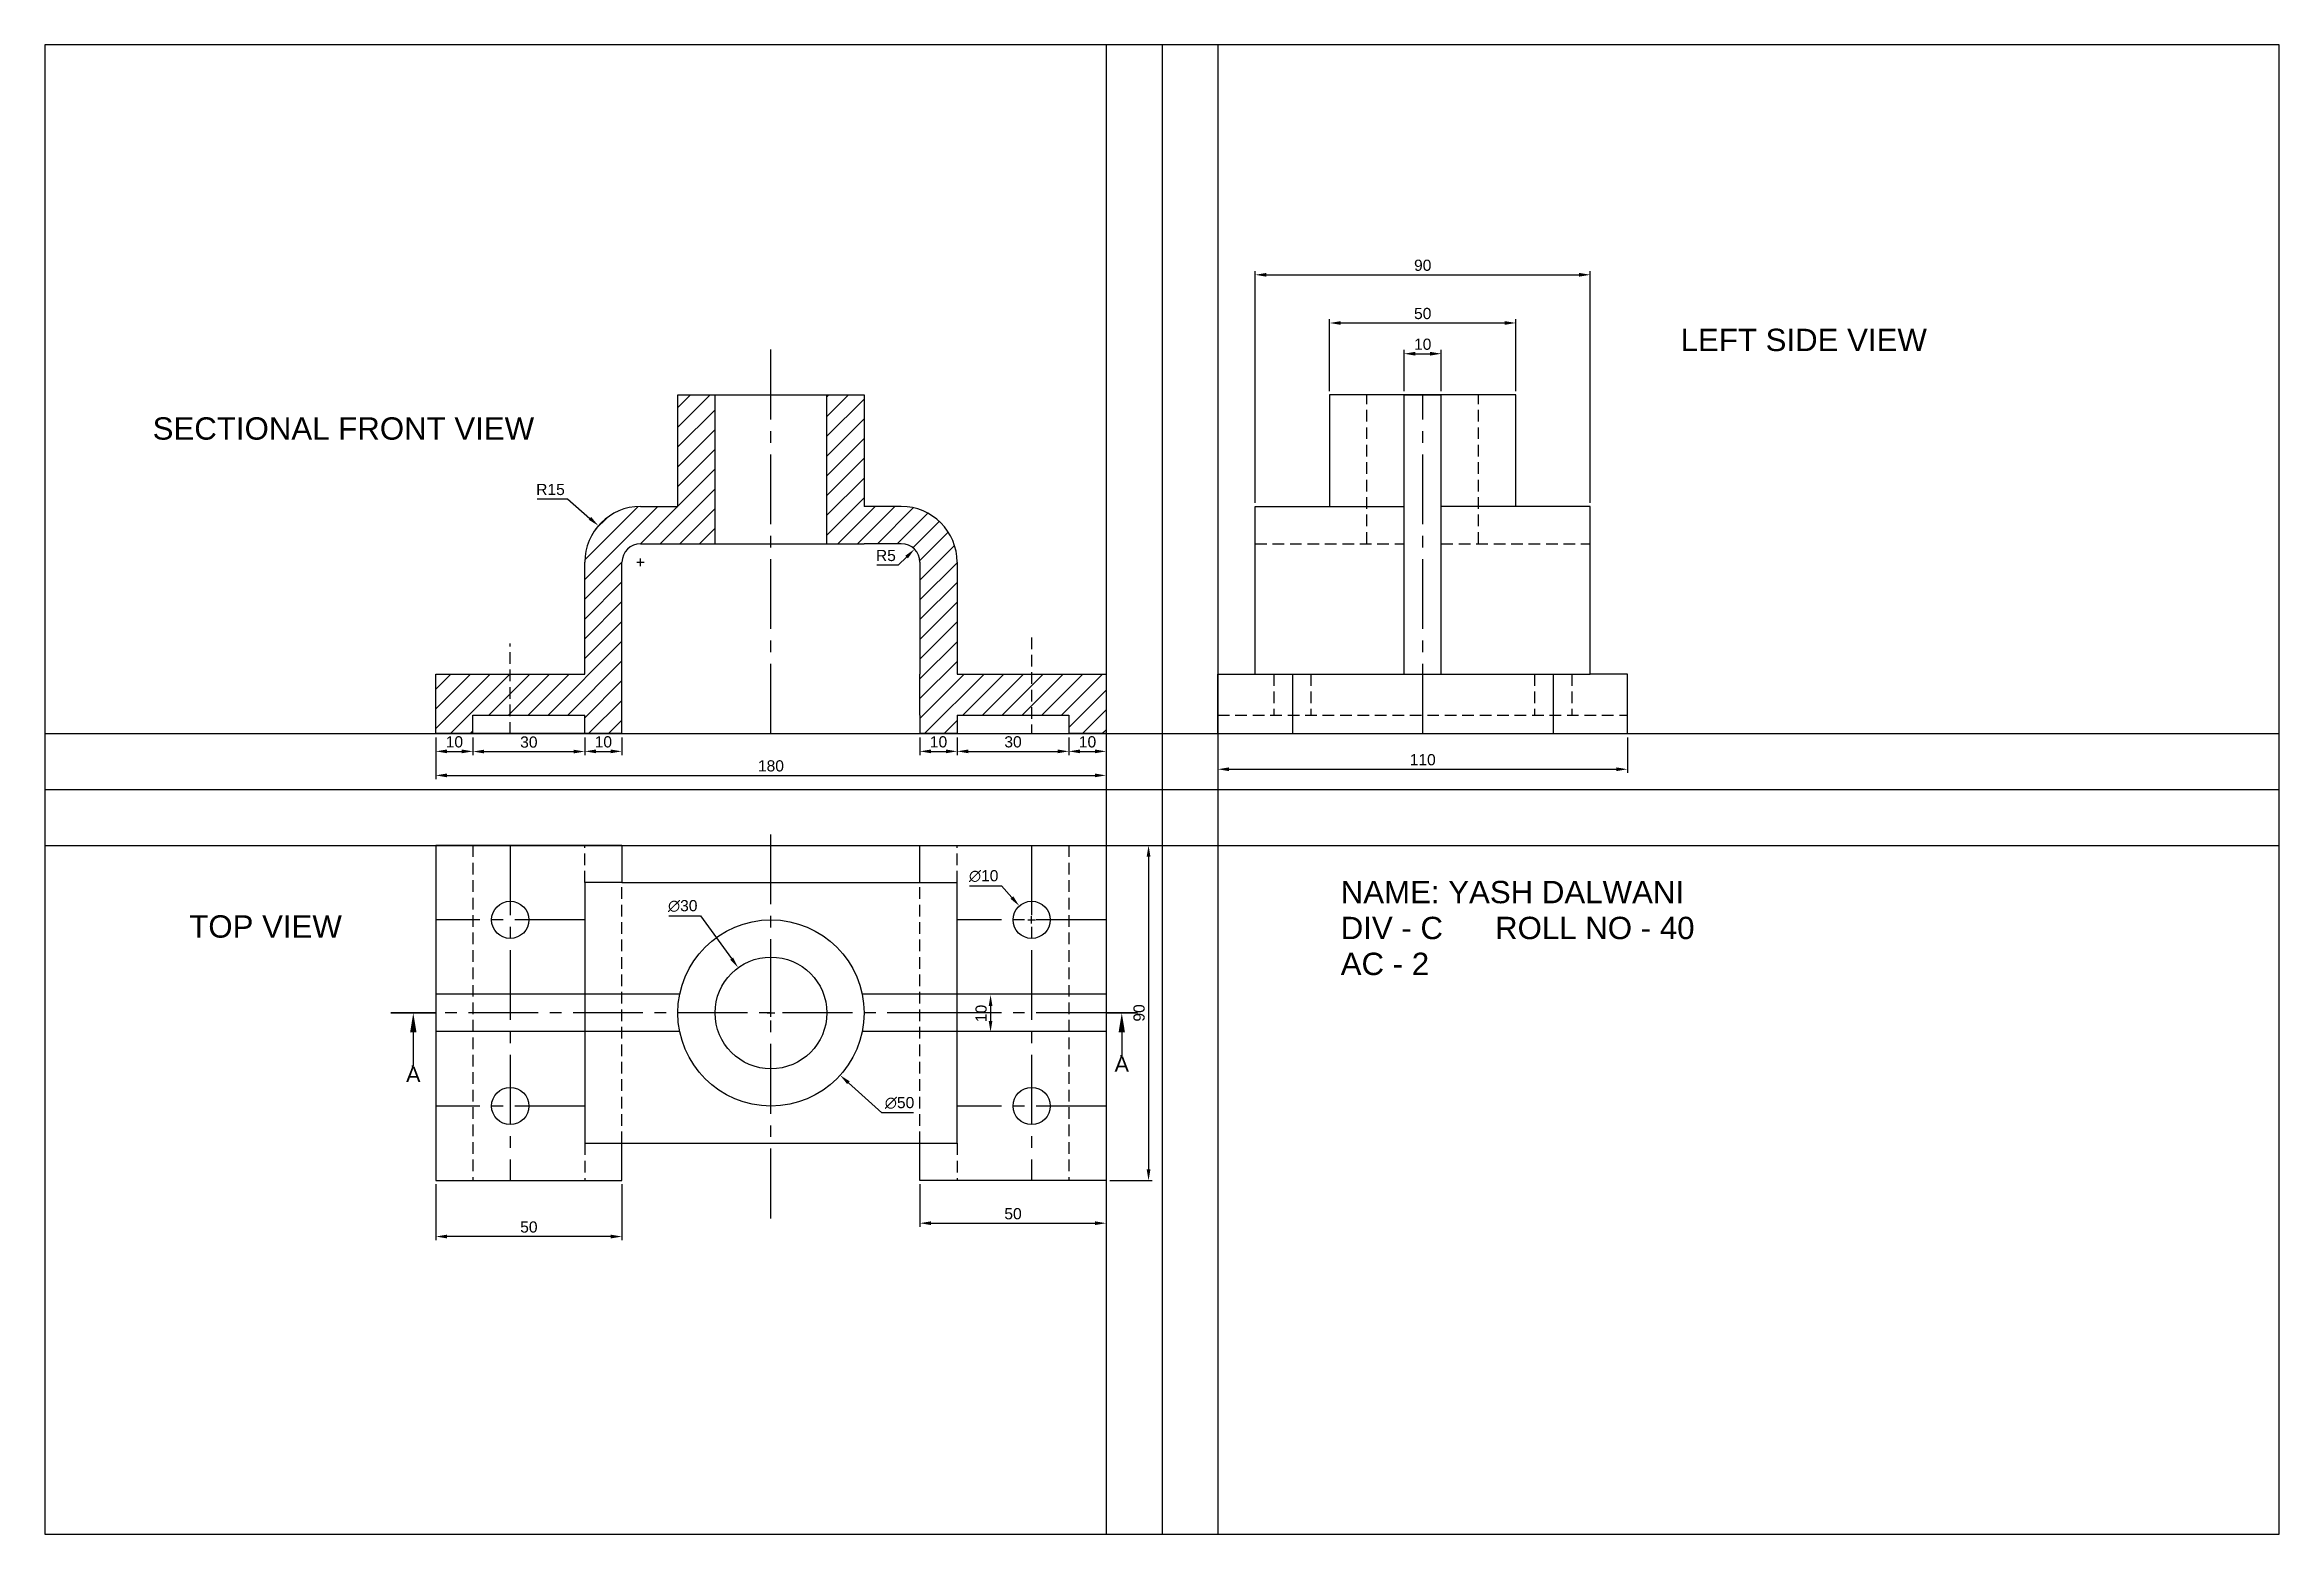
# Model space of a CAD drawing. Header units: millimetres. Extents: x 0 to 600, y 0 to 400.
import ezdxf
from ezdxf import colors
from ezdxf.entities.mleader import LeaderData, LeaderLine
from ezdxf.math import Vec2, Vec3

# ---------------------------------------------------------------- set-up
doc = ezdxf.new("R2010")
doc.units = ezdxf.units.MM
doc.header["$LTSCALE"] = 5
doc.header["$MEASUREMENT"] = 0
doc.linetypes.add('CENTER2', pattern=[1.125, 0.75, -0.125, 0.125, -0.125])
doc.linetypes.add('HIDDEN2', pattern=[0.1875, 0.125, -0.0625])
for name, color, linetype in [('Centre Line', 150, 'CENTER2'), ('Construction', 253, 'Continuous'), ('Dimension', 3, 'Continuous'), ('Hidden', 254, 'HIDDEN2')]:
    doc.layers.add(name, color=color, linetype=linetype)
doc.styles.get("Standard").update_dxf_attribs({"font": 'arial.ttf'})
doc.dimstyles.get("Standard").update_dxf_attribs({"dimtxt": 3, "dimasz": 3, "dimexe": 1, "dimexo": 1, "dimgap": 1, "dimtad": 1, "dimtoh": 1, "dimdec": 0, "dimzin": 0, "dimdsep": 46, "dimtxsty": 'Standard', "dimcen": 1, "dimadec": 0, "dimazin": 0, "dimtfac": 1, "dimtdec": 0, "dimtofl": 0, "dimtmove": 0, "dimatfit": 3, "dimfxl": 1, "dimtolj": 1, "dimtzin": 0, "dimarcsym": 0})

# ---------------------------------------------------------------- blocks, each defined once
blk = doc.blocks.new('*D1')
at = {"layer": 'Defpoints', "color": 0, "ltscale": 5, "transparency": 16777216}
for p in [(105, 215), (115, 215), (115, 210.24)]:
    blk.add_point(p, dxfattribs=at)
at = {"layer": 'Dimension', "color": 0, "lineweight": -2, "ltscale": 5, "transparency": 16777216}
for p, q in [((105, 214), (105, 209.24)), ((108, 210.24), (112, 210.24)), ((115, 214), (115, 209.24))]:
    blk.add_line(p, q, dxfattribs=at)
at = {"layer": 'Dimension', "color": 0, "ltscale": 5, "transparency": 16777216}
for points in [[(108, 210.74), (108, 209.74), (105, 210.24)], [(112, 210.74), (112, 209.74), (115, 210.24)]]:
    blk.add_solid(points, dxfattribs=at)
at = {"layer": 'Dimension', "color": 0, "ltscale": 5, "transparency": 16777216, "insert": (110, 212.78), "char_height": 3, "attachment_point": 5}
blk.add_mtext('\\A1;10', dxfattribs=at)
blk = doc.blocks.new('*D2')
at = {"layer": 'Defpoints', "color": 0, "ltscale": 5, "transparency": 16777216}
for p in [(115, 215), (145, 215), (145, 210.19)]:
    blk.add_point(p, dxfattribs=at)
at = {"layer": 'Dimension', "color": 0, "lineweight": -2, "ltscale": 5, "transparency": 16777216}
for p, q in [((115, 214), (115, 209.19)), ((118, 210.19), (142, 210.19)), ((145, 214), (145, 209.19))]:
    blk.add_line(p, q, dxfattribs=at)
at = {"layer": 'Dimension', "color": 0, "ltscale": 5, "transparency": 16777216}
for points in [[(118, 210.69), (118, 209.69), (115, 210.19)], [(142, 210.69), (142, 209.69), (145, 210.19)]]:
    blk.add_solid(points, dxfattribs=at)
at = {"layer": 'Dimension', "color": 0, "ltscale": 5, "transparency": 16777216, "insert": (130, 212.72), "char_height": 3, "attachment_point": 5}
blk.add_mtext('\\A1;30', dxfattribs=at)
blk = doc.blocks.new('*D3')
at = {"layer": 'Defpoints', "color": 0, "ltscale": 5, "transparency": 16777216}
for p in [(145, 215), (155, 215), (155, 210.24)]:
    blk.add_point(p, dxfattribs=at)
at = {"layer": 'Dimension', "color": 0, "lineweight": -2, "ltscale": 5, "transparency": 16777216}
for p, q in [((145, 214), (145, 209.24)), ((148, 210.24), (152, 210.24)), ((155, 214), (155, 209.24))]:
    blk.add_line(p, q, dxfattribs=at)
at = {"layer": 'Dimension', "color": 0, "ltscale": 5, "transparency": 16777216}
for points in [[(148, 210.74), (148, 209.74), (145, 210.24)], [(152, 210.74), (152, 209.74), (155, 210.24)]]:
    blk.add_solid(points, dxfattribs=at)
at = {"layer": 'Dimension', "color": 0, "ltscale": 5, "transparency": 16777216, "insert": (150, 212.78), "char_height": 3, "attachment_point": 5}
blk.add_mtext('\\A1;10', dxfattribs=at)
blk = doc.blocks.new('*D4')
at = {"layer": 'Defpoints', "color": 0, "ltscale": 5, "transparency": 16777216}
for p in [(235, 215), (245, 215), (245, 210.24)]:
    blk.add_point(p, dxfattribs=at)
at = {"layer": 'Dimension', "color": 0, "lineweight": -2, "ltscale": 5, "transparency": 16777216}
for p, q in [((235, 214), (235, 209.24)), ((238, 210.24), (242, 210.24)), ((245, 214), (245, 209.24))]:
    blk.add_line(p, q, dxfattribs=at)
at = {"layer": 'Dimension', "color": 0, "ltscale": 5, "transparency": 16777216}
for points in [[(238, 210.74), (238, 209.74), (235, 210.24)], [(242, 210.74), (242, 209.74), (245, 210.24)]]:
    blk.add_solid(points, dxfattribs=at)
at = {"layer": 'Dimension', "color": 0, "ltscale": 5, "transparency": 16777216, "insert": (240, 212.78), "char_height": 3, "attachment_point": 5}
blk.add_mtext('\\A1;10', dxfattribs=at)
blk = doc.blocks.new('*D5')
at = {"layer": 'Defpoints', "color": 0, "ltscale": 5, "transparency": 16777216}
for p in [(245, 215), (275, 215), (275, 210.24)]:
    blk.add_point(p, dxfattribs=at)
at = {"layer": 'Dimension', "color": 0, "lineweight": -2, "ltscale": 5, "transparency": 16777216}
for p, q in [((245, 214), (245, 209.24)), ((248, 210.24), (272, 210.24)), ((275, 214), (275, 209.24))]:
    blk.add_line(p, q, dxfattribs=at)
at = {"layer": 'Dimension', "color": 0, "ltscale": 5, "transparency": 16777216}
for points in [[(248, 210.74), (248, 209.74), (245, 210.24)], [(272, 210.74), (272, 209.74), (275, 210.24)]]:
    blk.add_solid(points, dxfattribs=at)
at = {"layer": 'Dimension', "color": 0, "ltscale": 5, "transparency": 16777216, "insert": (260, 212.78), "char_height": 3, "attachment_point": 5}
blk.add_mtext('\\A1;30', dxfattribs=at)
blk = doc.blocks.new('*D6')
at = {"layer": 'Defpoints', "color": 0, "ltscale": 5, "transparency": 16777216}
for p in [(275, 215), (285, 215), (285, 210.24)]:
    blk.add_point(p, dxfattribs=at)
at = {"layer": 'Dimension', "color": 0, "lineweight": -2, "ltscale": 5, "transparency": 16777216}
for p, q in [((275, 214), (275, 209.24)), ((278, 210.24), (282, 210.24)), ((285, 214), (285, 209.24))]:
    blk.add_line(p, q, dxfattribs=at)
at = {"layer": 'Dimension', "color": 0, "ltscale": 5, "transparency": 16777216}
for points in [[(278, 210.74), (278, 209.74), (275, 210.24)], [(282, 210.74), (282, 209.74), (285, 210.24)]]:
    blk.add_solid(points, dxfattribs=at)
at = {"layer": 'Dimension', "color": 0, "ltscale": 5, "transparency": 16777216, "insert": (280, 212.78), "char_height": 3, "attachment_point": 5}
blk.add_mtext('\\A1;10', dxfattribs=at)
blk = doc.blocks.new('*D7')
at = {"layer": 'Defpoints', "color": 0, "ltscale": 5, "transparency": 16777216}
for p in [(105, 215), (285, 215), (285, 203.79)]:
    blk.add_point(p, dxfattribs=at)
at = {"layer": 'Dimension', "color": 0, "lineweight": -2, "ltscale": 5, "transparency": 16777216}
for p, q in [((105, 214), (105, 202.79)), ((285, 214), (285, 202.79)), ((108, 203.79), (282, 203.79))]:
    blk.add_line(p, q, dxfattribs=at)
at = {"layer": 'Dimension', "color": 0, "ltscale": 5, "transparency": 16777216}
for points in [[(108, 204.29), (108, 203.29), (105, 203.79)], [(282, 204.29), (282, 203.29), (285, 203.79)]]:
    blk.add_solid(points, dxfattribs=at)
at = {"layer": 'Dimension', "color": 0, "ltscale": 5, "transparency": 16777216, "insert": (195, 206.33), "char_height": 3, "attachment_point": 5}
blk.add_mtext('\\A1;180', dxfattribs=at)
blk = doc.blocks.new('*D8')
at = {"layer": 'Defpoints', "color": 0, "ltscale": 5, "transparency": 16777216}
for p in [(233.54, 264.54), (230, 261)]:
    blk.add_point(p, dxfattribs=at)
at = {"layer": 'Dimension', "color": 0, "lineweight": -2, "ltscale": 5, "transparency": 16777216}
for p, q in [((223.43, 260.29), (229.29, 260.29)), ((229.29, 260.29), (231.41, 262.41))]:
    blk.add_line(p, q, dxfattribs=at)
at = {"layer": 'Dimension', "color": 0, "ltscale": 5, "transparency": 16777216}
blk.add_solid([(231.06, 262.77), (231.77, 262.06), (233.54, 264.54)], dxfattribs=at)
at = {"layer": 'Dimension', "color": 0, "ltscale": 5, "transparency": 16777216, "insert": (225.86, 262.82), "char_height": 3, "attachment_point": 5}
blk.add_mtext('\\A1;R5', dxfattribs=at)
blk = doc.blocks.new('*D9')
at = {"layer": 'Defpoints', "color": 0, "ltscale": 5, "transparency": 16777216}
for p in [(148.67, 270.83), (160, 261)]:
    blk.add_point(p, dxfattribs=at)
at = {"layer": 'Dimension', "color": 0, "lineweight": -2, "ltscale": 5, "transparency": 16777216}
for p, q in [((132.21, 278.02), (140.4, 278.02)), ((140.4, 278.02), (146.41, 272.8)), ((159, 261), (161, 261)), ((160, 260), (160, 262))]:
    blk.add_line(p, q, dxfattribs=at)
at = {"layer": 'Dimension', "color": 0, "ltscale": 5, "transparency": 16777216}
blk.add_solid([(146.74, 273.18), (146.08, 272.42), (148.67, 270.83)], dxfattribs=at)
at = {"layer": 'Dimension', "color": 0, "ltscale": 5, "transparency": 16777216, "insert": (135.81, 280.55), "char_height": 3, "attachment_point": 5}
blk.add_mtext('\\A1;R15', dxfattribs=at)
blk = doc.blocks.new('*D10')
at = {"layer": 'Defpoints', "color": 0, "ltscale": 5, "transparency": 16777216}
for p in [(315, 215), (425, 215), (425, 205.44)]:
    blk.add_point(p, dxfattribs=at)
at = {"layer": 'Dimension', "color": 0, "lineweight": -2, "ltscale": 5, "transparency": 16777216}
for p, q in [((315, 214), (315, 204.44)), ((425, 214), (425, 204.44)), ((318, 205.44), (422, 205.44))]:
    blk.add_line(p, q, dxfattribs=at)
at = {"layer": 'Dimension', "color": 0, "ltscale": 5, "transparency": 16777216}
for points in [[(318, 205.94), (318, 204.94), (315, 205.44)], [(422, 205.94), (422, 204.94), (425, 205.44)]]:
    blk.add_solid(points, dxfattribs=at)
at = {"layer": 'Dimension', "color": 0, "ltscale": 5, "transparency": 16777216, "insert": (370, 207.98), "char_height": 3, "attachment_point": 5}
blk.add_mtext('\\A1;110', dxfattribs=at)
blk = doc.blocks.new('*D12')
at = {"layer": 'Defpoints', "color": 0, "ltscale": 5, "transparency": 16777216}
for p in [(415, 338.21), (325, 276), (415, 276)]:
    blk.add_point(p, dxfattribs=at)
at = {"layer": 'Dimension', "color": 0, "lineweight": -2, "ltscale": 5, "transparency": 16777216}
for p, q in [((325, 277), (325, 339.21)), ((328, 338.21), (412, 338.21)), ((415, 277), (415, 339.21))]:
    blk.add_line(p, q, dxfattribs=at)
at = {"layer": 'Dimension', "color": 0, "ltscale": 5, "transparency": 16777216}
for points in [[(328, 338.71), (328, 337.71), (325, 338.21)], [(412, 338.71), (412, 337.71), (415, 338.21)]]:
    blk.add_solid(points, dxfattribs=at)
at = {"layer": 'Dimension', "color": 0, "ltscale": 5, "transparency": 16777216, "insert": (370, 340.75), "char_height": 3, "attachment_point": 5}
blk.add_mtext('\\A1;90', dxfattribs=at)
blk = doc.blocks.new('*D13')
at = {"layer": 'Defpoints', "color": 0, "ltscale": 5, "transparency": 16777216}
for p in [(395, 325.27), (345, 306), (395, 306)]:
    blk.add_point(p, dxfattribs=at)
at = {"layer": 'Dimension', "color": 0, "lineweight": -2, "ltscale": 5, "transparency": 16777216}
for p, q in [((345, 307), (345, 326.27)), ((348, 325.27), (392, 325.27)), ((395, 307), (395, 326.27))]:
    blk.add_line(p, q, dxfattribs=at)
at = {"layer": 'Dimension', "color": 0, "ltscale": 5, "transparency": 16777216}
for points in [[(348, 325.77), (348, 324.77), (345, 325.27)], [(392, 325.77), (392, 324.77), (395, 325.27)]]:
    blk.add_solid(points, dxfattribs=at)
at = {"layer": 'Dimension', "color": 0, "ltscale": 5, "transparency": 16777216, "insert": (370, 327.8), "char_height": 3, "attachment_point": 5}
blk.add_mtext('\\A1;50', dxfattribs=at)
blk = doc.blocks.new('*D14')
at = {"layer": 'Defpoints', "color": 0, "ltscale": 5, "transparency": 16777216}
for p in [(375, 317.02), (365, 306), (375, 306)]:
    blk.add_point(p, dxfattribs=at)
at = {"layer": 'Dimension', "color": 0, "lineweight": -2, "ltscale": 5, "transparency": 16777216}
for p, q in [((365, 307), (365, 318.02)), ((375, 307), (375, 318.02)), ((368, 317.02), (372, 317.02))]:
    blk.add_line(p, q, dxfattribs=at)
at = {"layer": 'Dimension', "color": 0, "ltscale": 5, "transparency": 16777216}
for points in [[(368, 317.52), (368, 316.52), (365, 317.02)], [(372, 317.52), (372, 316.52), (375, 317.02)]]:
    blk.add_solid(points, dxfattribs=at)
at = {"layer": 'Dimension', "color": 0, "ltscale": 5, "transparency": 16777216, "insert": (370, 319.55), "char_height": 3, "attachment_point": 5}
blk.add_mtext('\\A1;10', dxfattribs=at)
blk = doc.blocks.new('*D15')
at = {"layer": 'Defpoints', "color": 0, "ltscale": 5, "transparency": 16777216}
for p in [(186.2, 152.15), (203.8, 127.85)]:
    blk.add_point(p, dxfattribs=at)
at = {"layer": 'Dimension', "color": 0, "lineweight": -2, "ltscale": 5, "transparency": 16777216}
for p, q in [((167.54, 166.1), (176.09, 166.1)), ((176.09, 166.1), (184.44, 154.58)), ((194, 140), (196, 140)), ((195, 139), (195, 141))]:
    blk.add_line(p, q, dxfattribs=at)
at = {"layer": 'Dimension', "color": 0, "ltscale": 5, "transparency": 16777216}
blk.add_solid([(184.84, 154.87), (184.04, 154.28), (186.2, 152.15)], dxfattribs=at)
at = {"layer": 'Dimension', "color": 0, "ltscale": 5, "transparency": 16777216, "insert": (171.32, 168.71), "char_height": 3, "attachment_point": 5}
blk.add_mtext('\\A1;∅30', dxfattribs=at)
blk = doc.blocks.new('*D16')
at = {"layer": 'Defpoints', "color": 0, "ltscale": 5, "transparency": 16777216}
for p in [(176.42, 156.73), (213.58, 123.27)]:
    blk.add_point(p, dxfattribs=at)
at = {"layer": 'Dimension', "color": 0, "lineweight": -2, "ltscale": 5, "transparency": 16777216}
for p, q in [((194, 140), (196, 140)), ((195, 139), (195, 141)), ((224.75, 113.21), (215.81, 121.27)), ((233.3, 113.21), (224.75, 113.21))]:
    blk.add_line(p, q, dxfattribs=at)
at = {"layer": 'Dimension', "color": 0, "ltscale": 5, "transparency": 16777216}
blk.add_solid([(216.14, 121.64), (215.47, 120.89), (213.58, 123.27)], dxfattribs=at)
at = {"layer": 'Dimension', "color": 0, "ltscale": 5, "transparency": 16777216, "insert": (229.53, 115.83), "char_height": 3, "attachment_point": 5}
blk.add_mtext('\\A1;∅50', dxfattribs=at)
blk = doc.blocks.new('*D18')
at = {"layer": 'Defpoints', "color": 0, "ltscale": 5, "transparency": 16777216}
for p in [(261.68, 168.74), (268.32, 161.26)]:
    blk.add_point(p, dxfattribs=at)
at = {"layer": 'Dimension', "color": 0, "lineweight": -2, "ltscale": 5, "transparency": 16777216}
for p, q in [((248.34, 174.13), (256.9, 174.13)), ((256.9, 174.13), (259.69, 170.98)), ((264, 165), (266, 165)), ((265, 164), (265, 166))]:
    blk.add_line(p, q, dxfattribs=at)
at = {"layer": 'Dimension', "color": 0, "ltscale": 5, "transparency": 16777216}
blk.add_solid([(260.06, 171.32), (259.32, 170.65), (261.68, 168.74)], dxfattribs=at)
at = {"layer": 'Dimension', "color": 0, "ltscale": 5, "transparency": 16777216, "insert": (252.12, 176.75), "char_height": 3, "attachment_point": 5}
blk.add_mtext('\\A1;∅10', dxfattribs=at)
blk = doc.blocks.new('*D19')
at = {"layer": 'Defpoints', "color": 0, "ltscale": 5, "transparency": 16777216}
for p in [(285, 185), (285, 95), (296.39, 95)]:
    blk.add_point(p, dxfattribs=at)
at = {"layer": 'Dimension', "color": 0, "lineweight": -2, "ltscale": 5, "transparency": 16777216}
for p, q in [((286, 185), (297.39, 185)), ((296.39, 182), (296.39, 98)), ((286, 95), (297.39, 95))]:
    blk.add_line(p, q, dxfattribs=at)
at = {"layer": 'Dimension', "color": 0, "ltscale": 5, "transparency": 16777216}
for points in [[(295.89, 182), (296.89, 182), (296.39, 185)], [(295.89, 98), (296.89, 98), (296.39, 95)]]:
    blk.add_solid(points, dxfattribs=at)
at = {"layer": 'Dimension', "color": 0, "ltscale": 5, "transparency": 16777216, "insert": (293.86, 140), "char_height": 3, "attachment_point": 5, "rotation": 90}
blk.add_mtext('\\A1;90', dxfattribs=at)
blk = doc.blocks.new('*D20')
at = {"layer": 'Defpoints', "color": 0, "ltscale": 5, "transparency": 16777216}
for p in [(235, 95), (285, 95), (285, 83.54)]:
    blk.add_point(p, dxfattribs=at)
at = {"layer": 'Dimension', "color": 0, "lineweight": -2, "ltscale": 5, "transparency": 16777216}
for p, q in [((235, 94), (235, 82.54)), ((285, 94), (285, 82.54)), ((238, 83.54), (282, 83.54))]:
    blk.add_line(p, q, dxfattribs=at)
at = {"layer": 'Dimension', "color": 0, "ltscale": 5, "transparency": 16777216}
for points in [[(238, 84.04), (238, 83.04), (235, 83.54)], [(282, 84.04), (282, 83.04), (285, 83.54)]]:
    blk.add_solid(points, dxfattribs=at)
at = {"layer": 'Dimension', "color": 0, "ltscale": 5, "transparency": 16777216, "insert": (260, 86.07), "char_height": 3, "attachment_point": 5}
blk.add_mtext('\\A1;50', dxfattribs=at)
blk = doc.blocks.new('*D21')
at = {"layer": 'Defpoints', "color": 0, "ltscale": 5, "transparency": 16777216}
for p in [(105, 95), (155, 95), (105, 79.96)]:
    blk.add_point(p, dxfattribs=at)
at = {"layer": 'Dimension', "color": 0, "lineweight": -2, "ltscale": 5, "transparency": 16777216}
for p, q in [((105, 94), (105, 78.96)), ((155, 94), (155, 78.96)), ((152, 79.96), (108, 79.96))]:
    blk.add_line(p, q, dxfattribs=at)
at = {"layer": 'Dimension', "color": 0, "ltscale": 5, "transparency": 16777216}
for points in [[(108, 80.46), (108, 79.46), (105, 79.96)], [(152, 80.46), (152, 79.46), (155, 79.96)]]:
    blk.add_solid(points, dxfattribs=at)
at = {"layer": 'Dimension', "color": 0, "ltscale": 5, "transparency": 16777216, "insert": (130, 82.5), "char_height": 3, "attachment_point": 5}
blk.add_mtext('\\A1;50', dxfattribs=at)
blk = doc.blocks.new('*D22')
at = {"layer": 'Defpoints', "color": 0, "ltscale": 5, "transparency": 16777216}
for p in [(253.97, 144.86), (253.97, 134.86), (253.97, 134.86)]:
    blk.add_point(p, dxfattribs=at)
at = {"layer": 'Dimension', "color": 0, "lineweight": -2, "ltscale": 5, "transparency": 16777216}
blk.add_line((253.97, 141.86), (253.97, 137.86), dxfattribs=at)
at = {"layer": 'Dimension', "color": 0, "ltscale": 5, "transparency": 16777216}
for points in [[(253.47, 141.86), (254.47, 141.86), (253.97, 144.86)], [(253.47, 137.86), (254.47, 137.86), (253.97, 134.86)]]:
    blk.add_solid(points, dxfattribs=at)
at = {"layer": 'Dimension', "color": 0, "ltscale": 5, "transparency": 16777216, "insert": (251.44, 139.86), "char_height": 3, "attachment_point": 5, "rotation": 90}
blk.add_mtext('\\A1;10', dxfattribs=at)

msp = doc.modelspace()

# ---------------------------------------------------------------- hatches: boundary and pattern name
at = {"ltscale": 5}
h = msp.add_hatch(dxfattribs=at)
h.set_pattern_fill('ANSI31', color=256, scale=30)
h.paths.add_polyline_path([(180, 306), (170, 306), (170, 276), (160, 276, 0.414214), (145, 261), (145, 231), (125, 231), (125, 220), (145, 220), (145, 215), (155, 215), (155, 220), (155, 231), (155, 261, -0.414214), (160, 266), (170, 266), (180, 266)])
h.paths.add_polyline_path([(125, 231), (105, 231), (105, 215), (115, 215), (115, 220), (125, 220)])
h.paths.add_polyline_path([(220, 306), (210, 306), (210, 266), (220, 266), (230, 266, -0.414214), (235, 261), (235, 231), (235, 220), (235, 215), (245, 215), (245, 220), (265, 220), (265, 231), (245, 231), (245, 261, 0.414214), (230, 276), (220, 276)])
h.paths.add_polyline_path([(285, 231), (265, 231), (265, 220), (275, 220), (275, 215), (285, 215)])

# ---------------------------------------------------------------- linework, layer by layer
for p, q in [((300, 400), (300, 0)), ((0, 200), (600, 200))]:
    msp.add_line(p, q)
for p, q in [((170, 276), (170, 306)), ((170, 306), (220, 306)), ((180, 266), (180, 306)), ((210, 266), (210, 306)), ((220, 306), (220, 276)), ((365, 306), (345, 306)), ((345, 306), (345, 276)), ((365, 231), (365, 306)), ((365, 306), (375, 306)), ((395, 306), (365, 306)), ((375, 231), (375, 306)), ((395, 276), (395, 306)), ((160, 276), (160, 276)), ((160, 276), (170, 276)), ((230, 276), (220, 276)), ((230, 276), (230, 276)), ((325, 231), (325, 276)), ((325, 276), (365, 276)), ((415, 276), (375, 276)), ((415, 276), (395, 276)), ((415, 231), (415, 276)), ((160, 266), (170, 266)), ((170, 266), (220, 266)), ((230, 266), (220, 266)), ((145, 231), (145, 261)), ((155, 231), (155, 261)), ((235, 261), (235, 231)), ((245, 261), (245, 231)), ((105, 215), (105, 231)), ((105, 231), (145, 231)), ((155, 220), (155, 231)), ((235, 220), (235, 231)), ((245, 231), (285, 231)), ((285, 231), (285, 231)), ((285, 231), (285, 215)), ((315, 215), (315, 231)), ((315, 231), (325, 231)), ((325, 231), (415, 231)), ((425, 231), (415, 231)), ((425, 215), (425, 231)), ((115, 220), (145, 220)), ((115, 215), (115, 220)), ((145, 215), (145, 220)), ((155, 215), (155, 220)), ((235, 220), (235, 215)), ((245, 220), (245, 215)), ((245, 220), (275, 220)), ((275, 220), (275, 215)), ((155, 215), (105, 215)), ((245, 215), (235, 215)), ((285, 215), (275, 215)), ((315, 215), (325, 215)), ((325, 215), (415, 215)), ((415, 215), (425, 215)), ((105, 185), (105, 95)), ((155, 185), (105, 185)), ((155, 185), (155, 175)), ((235, 185), (285, 185)), ((235, 175), (235, 185)), ((285, 185), (285, 95)), ((155, 175), (145, 175)), ((145, 175), (145, 105)), ((155, 175), (235, 175)), ((235, 175), (245, 175)), ((245, 105), (245, 175)), ((170.51, 145), (105, 145)), ((245, 145), (219.49, 145)), ((285, 145), (245, 145)), ((170.51, 135), (105, 135)), ((245, 135), (219.49, 135)), ((285, 135), (245, 135)), ((145, 105), (245, 105)), ((155, 95), (155, 105)), ((235, 95), (235, 105)), ((105, 95), (155, 95)), ((285, 95), (235, 95))]:
    msp.add_line(p, q, dxfattribs=at)
at = {"lineweight": 35, "ltscale": 5}
for p, q in [((105, 140), (92.94, 140)), ((285, 140), (293.39, 140))]:
    msp.add_line(p, q, dxfattribs=at)
msp.add_lwpolyline([(0, 0), (600, 0), (600, 400), (0, 400)], close=True)
at = {"ltscale": 5}
for centre, radius in [((125, 165), 5), ((265, 165), 5), ((195, 140), 25), ((195, 140), 15), ((125, 115), 5), ((265, 115), 5)]:
    msp.add_circle(centre, radius, dxfattribs=at)
for centre, radius, start, end in [((160, 261), 15, 90, 180), ((230, 261), 15, 0, 90), ((160, 261), 5, 90, 180), ((230, 261), 5, 0, 90)]:
    msp.add_arc(centre, radius, start, end, dxfattribs=at)
at = {"layer": 'Centre Line', "ltscale": 5}
for p, q in [((195, 215), (195, 318.93)), ((170, 276), (170, 306)), ((370, 215), (370, 306)), ((335, 231), (335, 215)), ((405, 231), (405, 215)), ((195, 84.82), (195, 188.76)), ((125, 185), (125, 95)), ((265, 185), (265, 95)), ((145, 165), (105, 165)), ((285, 165), (245, 165)), ((245, 140), (105, 140)), ((285, 140), (245, 140)), ((145, 115), (105, 115)), ((285, 115), (245, 115))]:
    msp.add_line(p, q, dxfattribs=at)
at = {"layer": 'Construction'}
for p, q in [((285, 400), (285, 0)), ((315, 400), (315, 0)), ((0, 215), (600, 215)), ((0, 185), (600, 185))]:
    msp.add_line(p, q, dxfattribs=at)
at = {"layer": 'Hidden', "ltscale": 5}
for p, q in [((355, 266), (355, 306)), ((385, 266), (385, 306)), ((325, 266), (365, 266)), ((375, 266), (415, 266)), ((265, 240.85), (265, 215)), ((125, 215), (125, 239.18)), ((330, 231), (330, 220)), ((340, 231), (340, 220)), ((400, 231), (400, 220)), ((410, 231), (410, 220)), ((315, 220), (425, 220)), ((115, 185), (115, 95)), ((145, 175), (145, 185)), ((245, 175), (245, 185)), ((275, 185), (275, 95)), ((155, 105), (155, 175)), ((235, 105), (235, 175)), ((145, 105), (145, 95)), ((245, 105), (245, 95))]:
    msp.add_line(p, q, dxfattribs=at)

# ---------------------------------------------------------------- texts
at = {"ltscale": 5}
for s, p in [('LEFT SIDE VIEW', (439.25, 317.73)), ('SECTIONAL FRONT VIEW', (28.98, 293.94)), ('NAME: YASH DALWANI', (347.98, 169.46)), ('TOP VIEW ', (38.82, 160.22)), ('DIV - C      ROLL NO - 40', (347.98, 159.82)), ('AC - 2', (347.98, 150.18))]:
    msp.add_text(s, height=6, dxfattribs=at).set_placement(p)

# ---------------------------------------------------------------- dimensions: what is measured, and where the dimension line sits
at = {"layer": 'Dimension', "ltscale": 5}
for base, p1, p2, picture, middle in [((415, 338.21), (325, 276), (415, 276), '*D12', (370, 340.75)), ((395, 325.27), (345, 306), (395, 306), '*D13', (370, 327.8)), ((375, 317.02), (365, 306), (375, 306), '*D14', (370, 319.55)), ((115, 210.24), (105, 215), (115, 215), '*D1', (110, 212.78)), ((285, 203.79), (105, 215), (285, 215), '*D7', (195, 206.33)), ((145, 210.19), (115, 215), (145, 215), '*D2', (130, 212.72)), ((155, 210.24), (145, 215), (155, 215), '*D3', (150, 212.78)), ((245, 210.24), (235, 215), (245, 215), '*D4', (240, 212.78)), ((275, 210.24), (245, 215), (275, 215), '*D5', (260, 212.78)), ((285, 210.24), (275, 215), (285, 215), '*D6', (280, 212.78)), ((425, 205.44), (315, 215), (425, 215), '*D10', (370, 207.98)), ((105, 79.96), (155, 95), (105, 95), '*D21', (130, 82.5)), ((285, 83.54), (235, 95), (285, 95), '*D20', (260, 86.07))]:
    dim = msp.add_linear_dim(base=base, p1=p1, p2=p2, dimstyle='Standard', dxfattribs=at)
    dim.commit()
    dim.dimension.update_dxf_attribs({"geometry": picture, "text_midpoint": middle})
for center, mpoint, picture, middle in [((160, 261), (148.67, 270.83), '*D9', (135.81, 278.02)), ((230, 261), (233.54, 264.54), '*D8', (225.86, 260.29))]:
    dim = msp.add_radius_dim(center=center, mpoint=mpoint, dimstyle='Standard', dxfattribs=at)
    dim.commit()
    dim.dimension.update_dxf_attribs({"geometry": picture, "text_midpoint": middle, "dimtype": 164})
dim = msp.add_linear_dim(base=(296.39, 95), p1=(285, 185), p2=(285, 95), angle=90, dimstyle='Standard', dxfattribs=at)
dim.commit()
dim.dimension.update_dxf_attribs({"geometry": '*D19', "text_midpoint": (296.39, 140), "dimtype": 160})
for p1, p2, picture, middle in [((268.32, 161.26), (261.68, 168.74), '*D18', (252.12, 174.13)), ((203.8, 127.85), (186.2, 152.15), '*D15', (171.32, 166.1)), ((176.42, 156.73), (213.58, 123.27), '*D16', (229.53, 113.21))]:
    dim = msp.add_diameter_dim_2p(p1=p1, p2=p2, dimstyle='Standard', dxfattribs=at)
    dim.commit()
    dim.dimension.update_dxf_attribs({"geometry": picture, "text_midpoint": middle, "dimtype": 163})
dim = msp.add_linear_dim(base=(253.97, 134.86), p1=(253.97, 144.86), p2=(253.97, 134.86), angle=90, dimstyle='Standard', dxfattribs=at)
dim.commit()
dim.dimension.update_dxf_attribs({"geometry": '*D22', "text_midpoint": (251.44, 139.86)})

# ---------------------------------------------------------------- leaders
at = {"ltscale": 5}
ml = msp.add_multileader_mtext('Standard', dxfattribs=at)
ml.set_content('A', color=256)
ml.set_leader_properties()
ml.build(insert=Vec2(0, 0))
ml.multileader.update_dxf_attribs({"text_attachment_direction": 1, "dogleg_length": 0.36, "arrow_head_size": 5.18})
ctx = ml.context
ctx.base_point, ctx.char_height, ctx.arrow_head_size, ctx.landing_gap_size, ctx.plane_origin = Vec3(98.97, 121.34), 4.18, 5.18, 0.09, Vec3(98.97, 140)
ctx.text_align_type = 1
notes = []
notes.append((ctx, [(0, (1, 1, 0), (98.97, 125.7), (-1, 0), 0.36, [(0, [(98.97, 140)], 0, [])])]))
ctx.mtext.insert, ctx.mtext.alignment, ctx.mtext.flow_direction = Vec3(98.97, 125.61), 2, 5
ml = msp.add_multileader_mtext('Standard', dxfattribs=at)
ml.set_content('A', color=256)
ml.set_leader_properties()
ml.build(insert=Vec2(0, 0))
ml.multileader.update_dxf_attribs({"text_attachment_direction": 1, "dogleg_length": 0.36, "arrow_head_size": 5.18})
ctx = ml.context
ctx.base_point, ctx.char_height, ctx.arrow_head_size, ctx.landing_gap_size, ctx.plane_origin = Vec3(289.2, 124.1), 4.18, 5.18, 0.09, Vec3(289.2, 140)
ctx.text_align_type = 1
notes.append((ctx, [(0, (1, 1, 0), (289.2, 128.46), (-1, 0), 0.36, [(0, [(289.2, 140)], 0, [])])]))
ctx.mtext.insert, ctx.mtext.alignment, ctx.mtext.flow_direction = Vec3(289.2, 128.37), 2, 5
for ctx, leaders in notes:
    for number, flags, end, landing, length, lines in leaders:
        leader = LeaderData()
        leader.index, (leader.has_last_leader_line, leader.has_dogleg_vector, leader.attachment_direction) = number, flags
        leader.last_leader_point, leader.dogleg_vector, leader.dogleg_length = Vec3(end), Vec3(landing), length
        for number, points, colour, breaks in lines:
            line = LeaderLine()
            line.index, line.vertices, line.color, line.breaks = number, Vec3.list(points), colors.encode_raw_color(colour), breaks
            leader.lines.append(line)
        ctx.leaders.append(leader)

doc.saveas('drawing.dxf')
